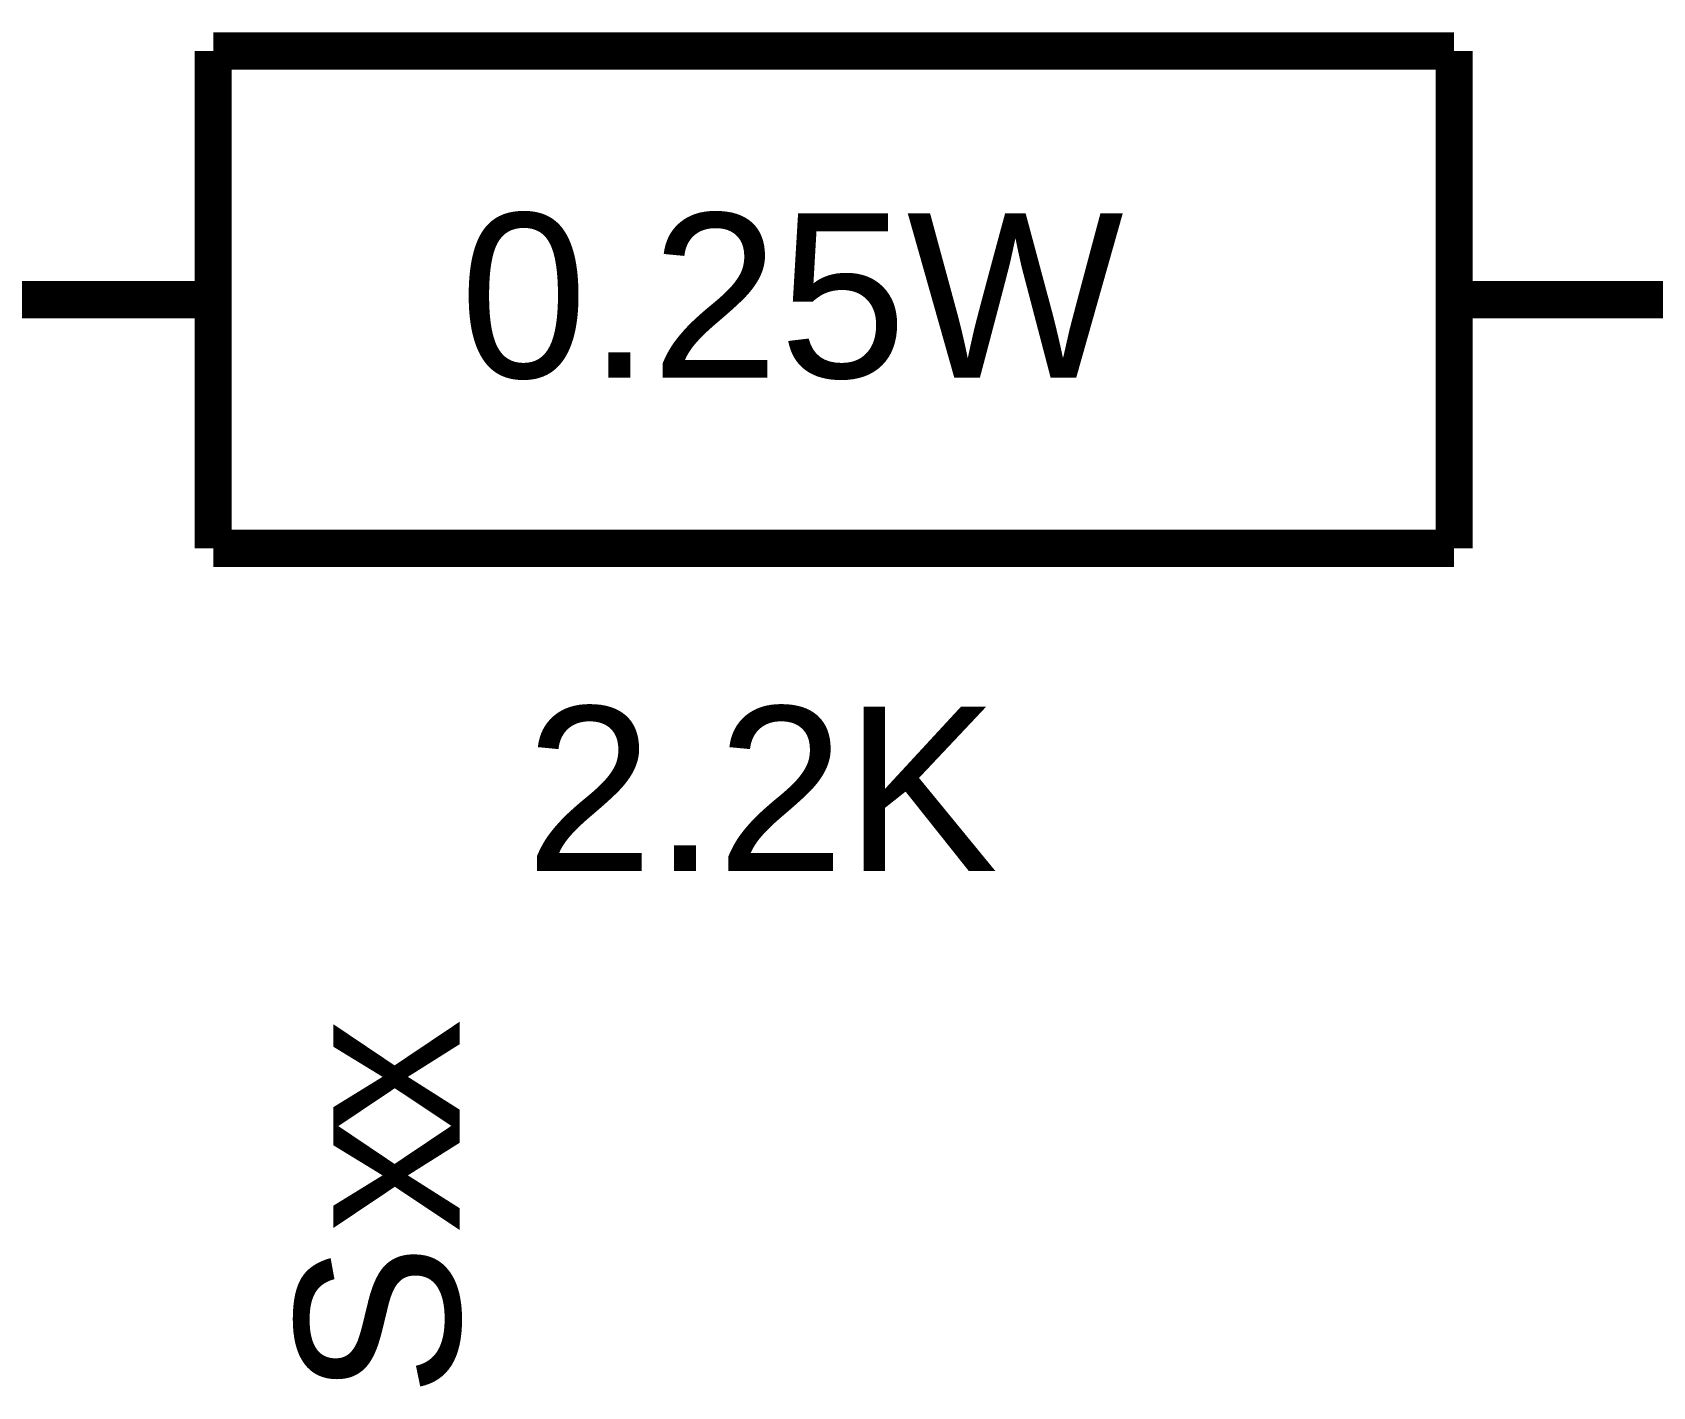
# Model space of a CAD drawing. Header units: millimetres. Extents: x -2024 to 917, y -725 to 13.
# Drawn here: x -1433.11 to -1420.06, y -402.93 to -392.02 of the extents above; entities that cross this region are included whole.
import ezdxf

# ---------------------------------------------------------------- set-up
doc = ezdxf.new("R2010")
doc.units = ezdxf.units.MM
doc.styles.get("Standard").update_dxf_attribs({"font": 'arial.ttf'})

msp = doc.modelspace()

# ---------------------------------------------------------------- linework, layer by layer
at = {"color": 7, "const_width": 0.3}
for points in [[(-1431.651, -392.17), (-1431.651, -396.177)], [(-1431.651, -392.17), (-1421.654, -392.17)], [(-1421.654, -392.17), (-1421.654, -396.177)], [(-1431.651, -394.174), (-1434.151, -394.174)], [(-1421.654, -394.174), (-1419.155, -394.174)], [(-1431.651, -396.177), (-1421.654, -396.177)]]:
    msp.add_lwpolyline(points, dxfattribs=at)

# ---------------------------------------------------------------- texts
at = {"color": 7}
for s, p in [('0.25W', (-1429.665, -394.803)), ('2.2K', (-1429.136, -398.777))]:
    msp.add_text(s, height=1.3247, dxfattribs=at).set_placement(p)
for s, p in [('x', (-1429.665, -400.897)), ('x', (-1429.665, -401.691)), ('S', (-1429.665, -403.016))]:
    msp.add_text(s, height=1.325, rotation=90, dxfattribs=at).set_placement(p)

doc.saveas('drawing.dxf')
